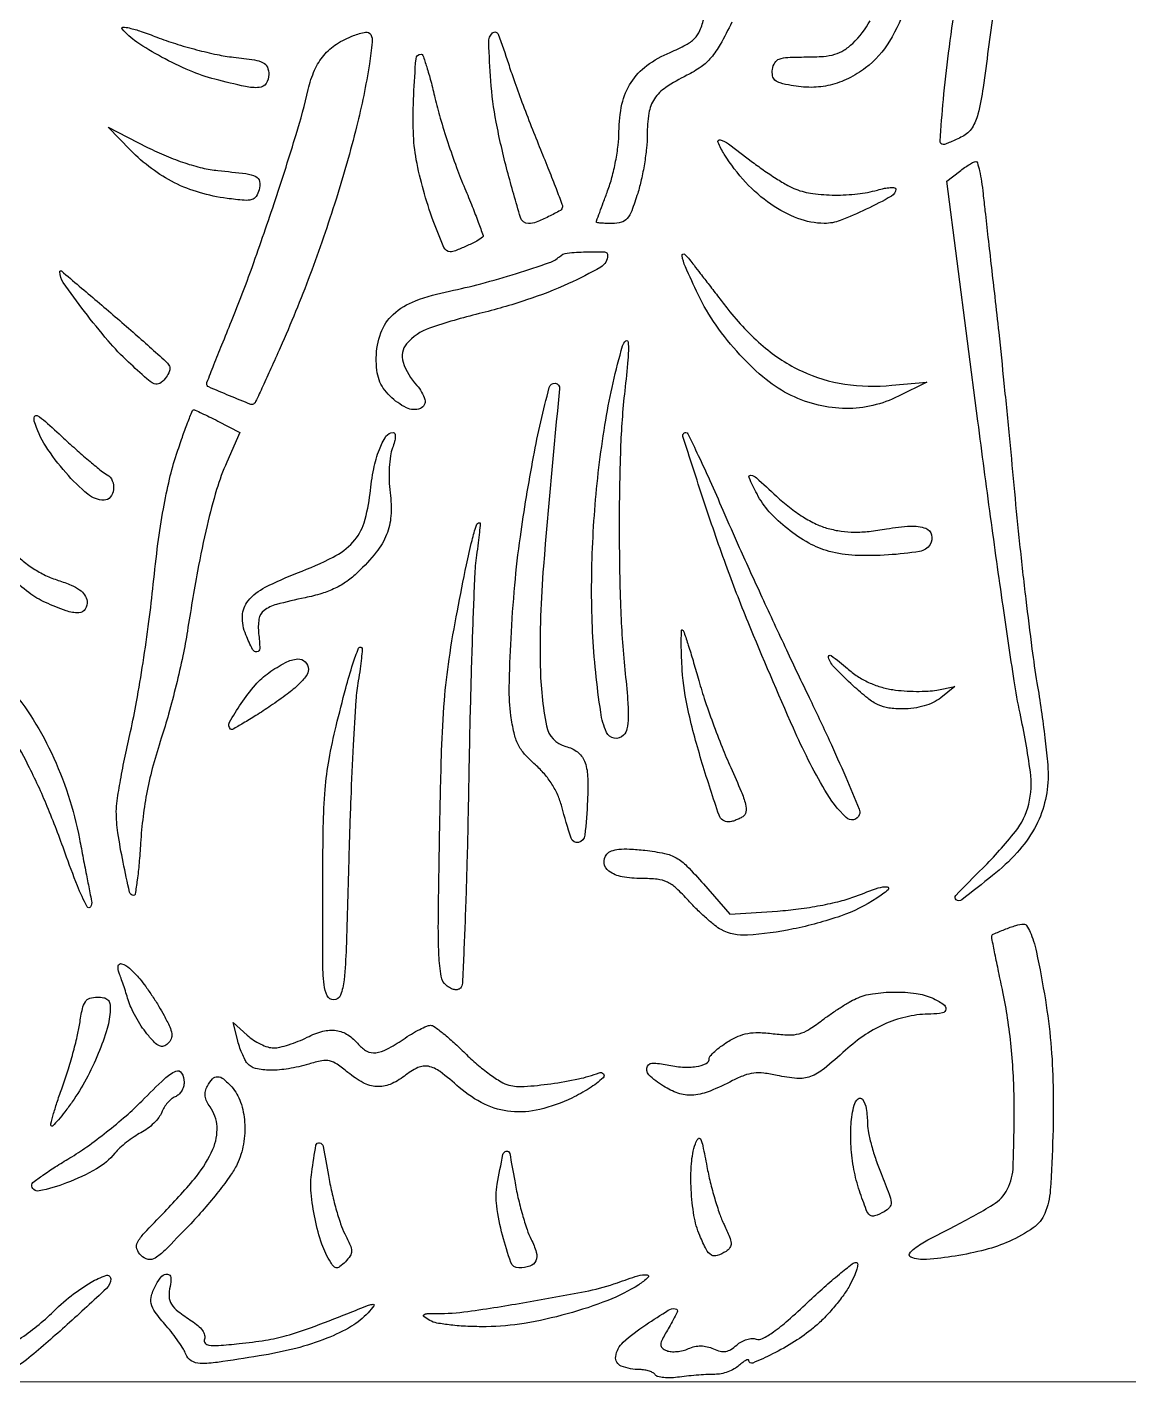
# Model space of a CAD drawing. Header units: millimetres. Extents: x 56222 to 3066687, y -650199 to -121287.
# Drawn here: x 137805.38 to 137810.62, y -183404.18 to -183397.72 of the extents above; entities that cross this region are included whole.
import ezdxf

# ---------------------------------------------------------------- set-up
doc = ezdxf.new("R2010")
doc.units = ezdxf.units.MM
doc.header["$MEASUREMENT"] = 0
doc.layers.add('FURNITURE', color=32, linetype='Continuous', lineweight=9)

msp = doc.modelspace()

# ---------------------------------------------------------------- linework, layer by layer
at = {"transparency": 33554630}
for points in [[(137809.5616, -183397.6127, -0.064379), (137809.4829, -183397.7907, -0.093817), (137809.3685, -183397.918, -0.048157), (137809.2865, -183397.9688, -0.056775), (137809.2007, -183397.9997, -0.056698), (137809.11, -183398.0106, -0.047828), (137809.0136, -183398.0019, -0.022406), (137808.9626, -183397.9899, -0.110788), (137808.9369, -183397.976, -0.174058), (137808.9256, -183397.9559, -0.076872), (137808.9252, -183397.925, -0.098423), (137808.9364, -183397.8933, -0.172976), (137808.9574, -183397.8758, -0.077784), (137808.9976, -183397.8678, -0.009908), (137809.0861, -183397.866, 0.017548), (137809.1677, -183397.863, 0.053386), (137809.2222, -183397.8532, 0.069481), (137809.2651, -183397.8338, 0.048009), (137809.3073, -183397.8012, 0.081239), (137809.39, -183397.6935, 0.069716)], [(137809.9775, -183397.6462, -0.001746), (137809.9281, -183398.0115, -0.025878), (137809.9038, -183398.1384, -0.084042), (137809.8755, -183398.2037, -0.129928), (137809.8302, -183398.2446, -0.00944), (137809.8007, -183398.2592, -0.011913), (137809.7728, -183398.2715, -0.010075), (137809.7492, -183398.2807, -0.088112), (137809.7382, -183398.2827, -0.436504), (137809.7231, -183398.2664, -0.003425), (137809.7394, -183398.0689, -0.00997), (137809.7637, -183397.8473, -0.008025), (137809.7983, -183397.6103, 0.025949)], [(137808.7319, -183397.7004, -0.013435), (137808.6763, -183397.8066, -0.048978), (137808.633, -183397.8691, -0.064253), (137808.5848, -183397.9129, -0.036116), (137808.5167, -183397.9534, 0.0309), (137808.4169, -183398.0114, 0.099936), (137808.3631, -183398.0655, 0.107497), (137808.3366, -183398.1339, 0.038889), (137808.3285, -183398.2384, -0.02621), (137808.3252, -183398.2999, -0.014245), (137808.3152, -183398.375, -0.014159), (137808.3005, -183398.451, -0.021738), (137808.2832, -183398.5157, -0.012825), (137808.2548, -183398.5984, -0.086156), (137808.233, -183398.6358, -0.151601), (137808.2054, -183398.6534, -0.067236), (137808.1622, -183398.6592, -0.008323), (137808.1331, -183398.6587, -0.013808), (137808.1087, -183398.6573, -0.007422), (137808.0888, -183398.6552, -0.380578), (137808.0864, -183398.6525, -0.086146), (137808.0873, -183398.6475, -0.000598), (137808.1022, -183398.6062, -0.0023), (137808.1196, -183398.559, -0.001467), (137808.1402, -183398.5043, 0.026734), (137808.1608, -183398.4399, 0.016949), (137808.1782, -183398.363, 0.017018), (137808.1902, -183398.2861, 0.029943), (137808.1941, -183398.2219, -0.054588), (137808.2085, -183398.0906, -0.088733), (137808.2517, -183397.9874, -0.090647), (137808.3271, -183397.907, -0.05922), (137808.4379, -183397.8439, 0.019846), (137808.5128, -183397.8087, 0.079024), (137808.5535, -183397.7785, 0.094495), (137808.5791, -183397.7401, 0.035495), (137808.6001, -183397.6787, -0.038125)], [(137805.2754, -183400.854, -0.04509), (137805.3902, -183401.0004, -0.03304), (137805.4908, -183401.1808, -0.03169), (137805.571, -183401.382, -0.032062), (137805.6248, -183401.591, 0.000481), (137805.6425, -183401.6834, 0.000544), (137805.6597, -183401.7722, 0.000496), (137805.6744, -183401.8477, 0.002977), (137805.6823, -183401.8868, -0.2), (137805.6771, -183401.9145, -0.564206), (137805.6618, -183401.9138, -0.031505), (137805.6149, -183401.8143, -0.009586), (137805.5565, -183401.6582, 0.013953), (137805.4713, -183401.4364, 0.01857), (137805.381, -183401.2403, 0.020817), (137805.2883, -183401.0748, 0.035983)], [(137805.3263, -183403.9807, 0.053763), (137805.4909, -183403.8508, -0.026281), (137805.5855, -183403.7672, -0.035776), (137805.6796, -183403.703, -0.049454), (137805.751, -183403.6703, -0.514523), (137805.7733, -183403.6862, -0.207659), (137805.7529, -183403.733, -0.004542), (137805.566, -183403.9047, -0.009058), (137805.3835, -183404.0632, -0.063669), (137805.2846, -183404.1267, -0.052701)]]:
    msp.add_lwpolyline(points, format="xyb", dxfattribs=at)
for points in [[(137806.3583, -183397.8672, -0.008555), (137806.4581, -183397.8802, -0.077839), (137806.4999, -183397.8932, -0.184573), (137806.5195, -183397.9143, -0.096074), (137806.5264, -183397.9499, -0.148255), (137806.5136, -183397.9922, -0.227856), (137806.4812, -183398.0114, -0.07635), (137806.4147, -183398.0069, -0.008984), (137806.27, -183397.972, -0.036921), (137806.1494, -183397.9309, -0.023632), (137806.0161, -183397.8665, -0.023177), (137805.8971, -183397.7947, -0.072237), (137805.8278, -183397.7322, -0.638685), (137805.8317, -183397.724, -0.056272), (137805.862, -183397.7278, -0.024438), (137805.918, -183397.7441, -0.009448), (137805.9938, -183397.7719, 0.016923), (137806.0813, -183397.8025, 0.01176), (137806.1819, -183397.8313, 0.011876), (137806.2799, -183397.8545, 0.023879)], [(137807.0052, -183397.8994, -0.023153), (137806.9443, -183398.1981, -0.01422), (137806.8465, -183398.5437, -0.013634), (137806.7223, -183398.9046, -0.014477), (137806.5809, -183399.251, -0.001828), (137806.5368, -183399.3497, -0.002824), (137806.4979, -183399.4346, -0.00089), (137806.4637, -183399.5079, -0.085527), (137806.4571, -183399.5174, -0.300795), (137806.4402, -183399.5209, -0.004247), (137806.3397, -183399.48, -0.004263), (137806.24, -183399.4375, -0.298083), (137806.2305, -183399.423, -0.094281), (137806.2317, -183399.4168, -0.000229), (137806.2652, -183399.332, -0.001464), (137806.3034, -183399.2364, -0.00091), (137806.3487, -183399.1245, 0.010686), (137806.448, -183398.8645, 0.005983), (137806.5582, -183398.5445, 0.005825), (137806.6567, -183398.2353, 0.017286), (137806.7143, -183398.0203, -0.046183), (137806.7446, -183397.9288, -0.072011), (137806.7883, -183397.8583, -0.074596), (137806.849, -183397.8048, -0.053567), (137806.9298, -183397.7641, -0.043479), (137806.9873, -183397.7481, -0.322602), (137807.0116, -183397.7595, -0.155838), (137807.019, -183397.7958, -0.011118)], [(137807.6674, -183397.8974, 0.009582), (137807.693, -183397.9735, 0.003475), (137807.7322, -183398.0805, 0.003445), (137807.7767, -183398.1971, 0.004099), (137807.8203, -183398.3064, -0.002164), (137807.8604, -183398.4059, -0.003319), (137807.8942, -183398.4925, -0.00115), (137807.9227, -183398.5674, -0.090554), (137807.925, -183398.5798, -0.270044), (137807.9152, -183398.5967, -0.014782), (137807.8586, -183398.6266, -0.0212), (137807.8002, -183398.6523, -0.093238), (137807.7634, -183398.6592, -0.331122), (137807.725, -183398.6307, -0.008291), (137807.6624, -183398.4087, -0.017173), (137807.6093, -183398.1759, -0.030151), (137807.5837, -183397.9801, -0.008167), (137807.574, -183397.7968, -0.210053), (137807.5919, -183397.7516, -0.542554), (137807.619, -183397.7575, -0.014076)], [(137807.3176, -183398.0608, 0.015115), (137807.3427, -183398.1567, 0.008076), (137807.3792, -183398.2736, 0.008033), (137807.4203, -183398.3919, 0.012412), (137807.46, -183398.4926, -0.004728), (137807.4955, -183398.5788, -0.007684), (137807.5239, -183398.6528, -0.002465), (137807.5468, -183398.7165, -0.310302), (137807.5448, -183398.7243, -0.057185), (137807.5168, -183398.7432, -0.014016), (137807.4668, -183398.7674, -0.011929), (137807.4158, -183398.7889, -0.094253), (137807.3908, -183398.7937, -0.300534), (137807.3605, -183398.7737, -0.012344), (137807.3099, -183398.6465, -0.020225), (137807.2625, -183398.5001, -0.022492), (137807.229, -183398.3555, -0.039242), (137807.2151, -183398.2226, -0.017683), (137807.2167, -183398.0471, -0.008619), (137807.2275, -183397.8746, -0.391176), (137807.2516, -183397.8523, -0.320168), (137807.2602, -183397.8585, -0.006195), (137807.2784, -183397.9136, -0.012459), (137807.2979, -183397.9809, -0.007722)], [(137806.2843, -183398.4069, -0.005922), (137806.4177, -183398.4218, -0.079422), (137806.4648, -183398.4355, -0.249511), (137806.4821, -183398.4587, -0.102374), (137806.48, -183398.4992, -0.079647), (137806.4662, -183398.5307, -0.186358), (137806.4456, -183398.5456, -0.087473), (137806.4094, -183398.5487, -0.009974), (137806.3275, -183398.5398, -0.039252), (137806.1966, -183398.5122, -0.044629), (137806.0774, -183398.4653, -0.044538), (137805.9683, -183398.3979, -0.038812), (137805.8672, -183398.3094), (137805.7611, -183398.2007), (137805.9487, -183398.2964, 0.018219), (137806.0374, -183398.3376, 0.020169), (137806.1259, -183398.3708, 0.021605), (137806.2098, -183398.3944, 0.033018)], [(137808.8236, -183398.3615, 0.011964), (137808.8816, -183398.4041, 0.011356), (137808.9426, -183398.4446, 0.011381), (137808.9982, -183398.478, 0.038769), (137809.0363, -183398.496, 0.058442), (137809.1173, -183398.5164, 0.030055), (137809.2218, -183398.5237, 0.029626), (137809.3303, -183398.5183, 0.042642), (137809.4247, -183398.4997, -0.020779), (137809.4581, -183398.4916, -0.036826), (137809.4863, -183398.4882, -0.046591), (137809.5063, -183398.489, -0.374557), (137809.5119, -183398.4955, -0.273648), (137809.4917, -183398.5296, -0.013675), (137809.3713, -183398.5916, -0.020048), (137809.2478, -183398.6449, -0.094062), (137809.1721, -183398.6586, -0.088922), (137809.0467, -183398.6352, -0.060571), (137808.9179, -183398.5676, -0.055042), (137808.7973, -183398.4629, -0.047885), (137808.6958, -183398.3297, -0.03356), (137808.6658, -183398.2731, -0.625286), (137808.6757, -183398.2612, -0.09814), (137808.7153, -183398.2798, -0.00556)], [(137809.9282, -183398.518, 0.001071), (137809.9372, -183398.5995, 0.000305), (137809.9515, -183398.726, 0.000307), (137809.9678, -183398.8688, 0.000325), (137809.984, -183399.0089, -0.002818), (137810.0027, -183399.1783, -0.001007), (137810.0276, -183399.4202, -0.000999), (137810.0538, -183399.6856, -0.00118), (137810.0775, -183399.9368, 0.003453), (137810.1022, -183400.1868, 0.002995), (137810.1315, -183400.4486, 0.003014), (137810.1609, -183400.6853, 0.008823), (137810.185, -183400.848, -0.005561), (137810.2053, -183400.9792, -0.00574), (137810.2225, -183401.1096, -0.005561), (137810.2349, -183401.2228, -0.024347), (137810.2381, -183401.29, -0.064016), (137810.2215, -183401.4195, -0.063108), (137810.1726, -183401.5413, -0.057542), (137810.0901, -183401.6562, -0.040301), (137809.9737, -183401.7652, -0.003679), (137809.8263, -183401.8806, -0.334968), (137809.8004, -183401.8809, -0.454237), (137809.7987, -183401.8597, -0.003984), (137809.9263, -183401.7302, 0.028506), (137810.0823, -183401.5557, 0.109334), (137810.1458, -183401.4256, 0.094035), (137810.1534, -183401.2705, 0.018063), (137810.1044, -183400.9921, -0.015169), (137810.0761, -183400.837, -0.001685), (137810.0235, -183400.4809, -0.002051), (137809.9641, -183400.0565, -0.00166), (137809.9037, -183399.6006), (137809.7562, -183398.4575), (137809.8156, -183398.411, -0.013142), (137809.8397, -183398.3932, -0.016565), (137809.8629, -183398.378, -0.01474), (137809.8829, -183398.3667, -0.11378), (137809.8933, -183398.364, -0.345879), (137809.9012, -183398.3698, -0.012121), (137809.9111, -183398.409, -0.017889), (137809.9205, -183398.4588, -0.010973)], [(137808.1402, -183398.8109, -0.269387), (137808.1076, -183398.867, -0.023096), (137807.9538, -183398.9455, -0.026497), (137807.7542, -183399.0236, -0.020023), (137807.528, -183399.0886, 0.023495), (137807.2914, -183399.1584, 0.131447), (137807.1829, -183399.2318, 0.267257), (137807.1658, -183399.3197, 0.102951), (137807.2316, -183399.4305, -0.117176), (137807.2692, -183399.4982, -0.385304), (137807.2484, -183399.5402, -0.213076), (137807.1814, -183399.5371, -0.080051), (137807.1034, -183399.4808, -0.045094), (137807.0718, -183399.4429, -0.065228), (137807.0519, -183399.4041, -0.058748), (137807.0413, -183399.3585, -0.02933), (137807.0383, -183399.2993, -0.085776), (137807.0596, -183399.1808, -0.12115), (137807.1191, -183399.0921, -0.095876), (137807.2249, -183399.0276, -0.039195), (137807.3874, -183398.9812, 0.015692), (137807.5364, -183398.9461, 0.010291), (137807.7057, -183398.8968, 0.006263), (137807.8632, -183398.8453, 0.10443), (137807.9102, -183398.8173, -0.160123), (137807.9474, -183398.8003, -0.020573), (137808.0361, -183398.7942, -0.016611), (137808.1246, -183398.7947, -0.402898)], [(137808.7127, -183399.0672, 0.049966), (137808.8814, -183399.2442, 0.06884), (137809.0658, -183399.363, 0.071814), (137809.2692, -183399.424, 0.060615), (137809.494, -183399.43), (137809.6599, -183399.4143), (137809.5254, -183399.4817, -0.058492), (137809.4033, -183399.526, -0.059377), (137809.2749, -183399.5405, -0.057941), (137809.144, -183399.5244, -0.0512), (137809.0143, -183399.4785, -0.061686), (137808.8951, -183399.4028, -0.03449), (137808.7701, -183399.2845, -0.033451), (137808.6566, -183399.1434, -0.041282), (137808.5715, -183398.9976, -0.00579), (137808.5103, -183398.8654, -0.070519), (137808.4949, -183398.8119, -0.724246), (137808.5068, -183398.806, -0.031891), (137808.5519, -183398.8583, 0.001621), (137808.5815, -183398.8973, 0.0006), (137808.6235, -183398.9519, 0.000594), (137808.6694, -183399.0114, 0.000717)], [(137806.0358, -183399.3166, -0.065002), (137806.051, -183399.3346, -0.152901), (137806.0556, -183399.3514, -0.117998), (137806.0502, -183399.3708, -0.031237), (137806.0328, -183399.398, -0.10608), (137806.0068, -183399.4211, -0.239123), (137805.9812, -183399.4223, -0.076727), (137805.9448, -183399.3987, -0.005885), (137805.8582, -183399.3195, -0.028124), (137805.7606, -183399.2174, -0.014257), (137805.6492, -183399.079, -0.008483), (137805.5476, -183398.9403, -0.155063), (137805.5312, -183398.8888, -0.637875), (137805.5385, -183398.8854, -0.000692), (137805.7093, -183399.0298, -0.00419), (137805.8799, -183399.177, -0.005237)], [(137808.2218, -183399.4556, 0.02019), (137808.2014, -183399.7322, 0.008424), (137808.1952, -183400.1061, 0.008483), (137808.2018, -183400.486, 0.016989), (137808.2223, -183400.7855, -0.005514), (137808.2355, -183400.9297, -0.025459), (137808.238, -183401.0134, -0.045016), (137808.232, -183401.0661, -0.147052), (137808.2156, -183401.0967, -0.239505), (137808.171, -183401.1113, -0.255703), (137808.1348, -183401.0834, -0.067178), (137808.1072, -183400.9876, -0.011047), (137808.0833, -183400.796, -0.025539), (137808.0638, -183400.412, -0.02052), (137808.0809, -183399.9987, -0.020776), (137808.1311, -183399.5954, -0.02927), (137808.2115, -183399.2422, -0.147752), (137808.2269, -183399.2185, -0.621475), (137808.2382, -183399.2234, -0.033514), (137808.2366, -183399.3081, -0.007042)], [(137807.9112, -183399.446, 0.004964), (137807.8345, -183400.291, 0.024432), (137807.8193, -183400.7693, 0.042726), (137807.8485, -183401.0527, 0.292161), (137807.9404, -183401.1501, -0.098766), (137807.9961, -183401.1765, -0.138034), (137808.0296, -183401.2199, -0.085844), (137808.0448, -183401.2908, -0.022003), (137808.0443, -183401.4085, -0.014317), (137808.0316, -183401.5734, -0.321098), (137808.0016, -183401.6073, -0.386057), (137807.9661, -183401.5872, -0.016222), (137807.9215, -183401.4363, 0.040372), (137807.9026, -183401.382, 0.03706), (137807.8747, -183401.3297, 0.036305), (137807.8387, -183401.2812, 0.035189), (137807.7958, -183401.2377, -0.030933), (137807.7448, -183401.1871, -0.066556), (137807.7139, -183401.1413, -0.060127), (137807.6943, -183401.086, -0.021413), (137807.6795, -183401.0035, -0.038389), (137807.6716, -183400.8681, -0.008517), (137807.6799, -183400.6361, -0.009222), (137807.698, -183400.3817, -0.012374), (137807.7244, -183400.152, -0.011985), (137807.7872, -183399.77, -0.017934), (137807.862, -183399.4402, -0.371818), (137807.8907, -183399.4205, -0.410891)], [(137805.7559, -183399.8561, -0.170656), (137805.7811, -183399.8848, -0.125626), (137805.7867, -183399.927, -0.142645), (137805.7715, -183399.963, -0.225532), (137805.7417, -183399.9772, -0.177057), (137805.6644, -183399.9489, -0.036822), (137805.5594, -183399.8461, -0.03885), (137805.4639, -183399.7192, -0.069478), (137805.4097, -183399.6006, -0.173141), (137805.4108, -183399.5789, -0.452715), (137805.4239, -183399.5745, -0.051154), (137805.4621, -183399.6022, -0.004697), (137805.5488, -183399.6813, 0.005429), (137805.6133, -183399.7399, 0.006488), (137805.6753, -183399.7937, 0.005658), (137805.7286, -183399.8377, 0.041763)], [(137806.284, -183399.6004), (137806.3891, -183399.6541), (137806.3266, -183399.7954, 0.031016), (137806.278, -183399.9268, 0.015725), (137806.2325, -183400.0971, 0.012277), (137806.1871, -183400.3158, 0.005763), (137806.1386, -183400.6006, -0.012835), (137806.1168, -183400.7184, -0.007553), (137806.085, -183400.8581, -0.007553), (137806.049, -183400.9968, -0.012788), (137806.0141, -183401.1116, 0.014196), (137805.9757, -183401.2397, 0.017211), (137805.9472, -183401.3619, 0.017523), (137805.9276, -183401.4838, 0.015772), (137805.9157, -183401.6112, -0.0067), (137805.9086, -183401.7065, -0.011062), (137805.8997, -183401.7869, -0.004829), (137805.8901, -183401.8534, -0.370437), (137805.8826, -183401.8599, -0.349647), (137805.8637, -183401.8449, -0.005581), (137805.8326, -183401.7022, -0.013838), (137805.8077, -183401.5613, -0.036937), (137805.8002, -183401.4597, -0.037688), (137805.804, -183401.4088, -0.006194), (137805.82, -183401.3115, -0.006782), (137805.8419, -183401.1973, -0.005941), (137805.8677, -183401.0785, 0.012509), (137805.8965, -183400.9373, 0.005707), (137805.9275, -183400.7516, 0.005647), (137805.9556, -183400.5551, 0.007739), (137805.9762, -183400.3777, -0.007597), (137805.9985, -183400.1847, -0.011696), (137806.0242, -183400.0186, -0.013537), (137806.0536, -183399.8768, -0.021988), (137806.087, -183399.7585, -0.00437), (137806.1146, -183399.6774, -0.00711), (137806.1396, -183399.609, -0.002123), (137806.1622, -183399.5507, -0.308565), (137806.1679, -183399.5468, -0.105742), (137806.1755, -183399.5484, -0.002848), (137806.2065, -183399.5626, -0.005807), (137806.2429, -183399.5799, -0.003931)], [(137807.1154, -183399.7284, 0.056457), (137807.1055, -183399.7667, 0.022023), (137807.1002, -183399.8212, 0.021195), (137807.0996, -183399.8821, 0.02257), (137807.1043, -183399.9416, -0.046127), (137807.1077, -183400.0523, -0.081292), (137807.0875, -183400.1413, -0.073411), (137807.0381, -183400.2251, -0.031641), (137806.9503, -183400.3208, -0.03679), (137806.8985, -183400.3638, -0.042143), (137806.8431, -183400.3965, -0.038276), (137806.7787, -183400.4217, -0.023016), (137806.6992, -183400.4421, 0.012797), (137806.5625, -183400.4741, 0.10046), (137806.5043, -183400.5027, 0.189798), (137806.4797, -183400.5438, 0.070192), (137806.4781, -183400.6124, -0.020856), (137806.4834, -183400.6843, -0.39241), (137806.4698, -183400.6999, -0.313158), (137806.4491, -183400.6886, -0.017996), (137806.4173, -183400.619, -0.105624), (137806.4007, -183400.529, -0.16812), (137806.4281, -183400.4565, -0.102211), (137806.5088, -183400.3922, -0.025731), (137806.6632, -183400.3238, 0.025376), (137806.8332, -183400.2485, 0.09128), (137806.9273, -183400.177, 0.111085), (137806.9799, -183400.0848, 0.047476), (137807.0085, -183399.945, -0.022484), (137807.0264, -183399.8281, -0.041215), (137807.0529, -183399.7355, -0.05296), (137807.0845, -183399.6729, -0.254685), (137807.1184, -183399.6544, -0.311339), (137807.1264, -183399.6599, -0.101461), (137807.1288, -183399.6749, -0.05663), (137807.1252, -183399.6983, -0.024598)], [(137808.6889, -183400.0247, 0.004479), (137808.7673, -183400.203, 0.00193), (137808.875, -183400.4393, 0.001909), (137808.9916, -183400.69, 0.002525), (137809.0998, -183400.9174, -0.004364), (137809.1955, -183401.1205, -0.006809), (137809.274, -183401.2972, -0.00251), (137809.3383, -183401.4496, -0.192534), (137809.3387, -183401.4755, -0.537975), (137809.2763, -183401.4893, -0.069513), (137809.1746, -183401.3588, -0.02687), (137809.0249, -183401.0638, -0.006426), (137808.8092, -183400.5579, -0.010389), (137808.7029, -183400.2832, -0.007786), (137808.5968, -183399.9766, -0.001902), (137808.4985, -183399.6735, -0.517032), (137808.5125, -183399.6549, -0.279817), (137808.5223, -183399.6612, -0.001614), (137808.5716, -183399.7637, -0.006053), (137808.6268, -183399.8831, -0.003735)], [(137809.1901, -183400.1119, 0.030962), (137809.2531, -183400.1248, 0.032867), (137809.3159, -183400.1294, 0.02901), (137809.3852, -183400.1259, 0.01654), (137809.4683, -183400.1141, -0.028754), (137809.5824, -183400.1007, -0.101247), (137809.6551, -183400.1111, -0.25404), (137809.6832, -183400.1426, -0.198858), (137809.6757, -183400.1884, -0.219435), (137809.6257, -183400.2216, -0.021277), (137809.4773, -183400.2381, -0.02747), (137809.3187, -183400.2401, -0.055642), (137809.1955, -183400.2211, -0.061189), (137809.098, -183400.1814, -0.040785), (137808.9976, -183400.1142, -0.040954), (137808.9101, -183400.0321, -0.064602), (137808.8516, -183399.9476, -0.012208), (137808.8138, -183399.8699, -0.583501), (137808.822, -183399.8586, -0.156596), (137808.8487, -183399.8706, -0.004276), (137808.9439, -183399.9582, 0.022897), (137809.0062, -183400.0112, 0.02555), (137809.0708, -183400.0564, 0.027609), (137809.1336, -183400.091, 0.046241)], [(137807.5158, -183400.2394, 0.02494), (137807.5064, -183400.3416, 0.001803), (137807.4956, -183400.6252, 0.002523), (137807.4857, -183400.9636, 0.001905), (137807.478, -183401.3355, -0.002243), (137807.4703, -183401.6981, -0.003595), (137807.4601, -183402.0075, -0.00077), (137807.4488, -183402.2786, -0.179902), (137807.4392, -183402.3013, -0.150063), (137807.4268, -183402.3083, -0.100774), (137807.4103, -183402.3087, -0.078232), (137807.3914, -183402.302, -0.049662), (137807.3719, -183402.2889, -0.181918), (137807.3471, -183402.2453, -0.028557), (137807.3369, -183402.1452, -0.013941), (137807.334, -183401.9669, -0.001598), (137807.34, -183401.5651, -0.003038), (137807.3495, -183401.1716, -0.012301), (137807.3626, -183400.932, -0.017069), (137807.3852, -183400.7343, -0.010653), (137807.4244, -183400.5044, -0.002264), (137807.4676, -183400.2856, -0.012499), (137807.4943, -183400.1685, -0.014614), (137807.5148, -183400.0968, -0.326676), (137807.5313, -183400.0848, -0.441645), (137807.5336, -183400.0873, -0.001734), (137807.5294, -183400.1302, -0.006546), (137807.5238, -183400.1801, -0.003894)], [(137805.3021, -183400.2151, 0.033121), (137805.3501, -183400.2618, 0.031747), (137805.4046, -183400.3023, 0.03202), (137805.4633, -183400.3353, 0.035216), (137805.5239, -183400.3594, -0.020758), (137805.5853, -183400.3818, -0.057929), (137805.6253, -183400.404, -0.086694), (137805.6493, -183400.4286, -0.113989), (137805.6608, -183400.4577, -0.183076), (137805.6524, -183400.4963, -0.244807), (137805.6218, -183400.5137, -0.094557), (137805.5609, -183400.5042, -0.020999), (137805.4628, -183400.4646, -0.055097), (137805.3837, -183400.4175, -0.030103), (137805.2977, -183400.3441, -0.025989), (137805.2259, -183400.2673, -0.176795), (137805.2084, -183400.2194, 0.046662), (137805.2074, -183400.2078, 0.014731), (137805.2036, -183400.1909, 0.014569), (137805.1984, -183400.1722, 0.015677), (137805.1921, -183400.1542, -0.109965), (137805.1876, -183400.124, -0.547983), (137805.1998, -183400.1173, -0.072785), (137805.2362, -183400.1451, -0.009847)], [(137808.5706, -183400.8244, 0.012678), (137808.6003, -183400.922, 0.007268), (137808.6409, -183401.0383, 0.007257), (137808.6851, -183401.154, 0.011984), (137808.7262, -183401.2502, -0.006569), (137808.7764, -183401.3646, -0.040219), (137808.7967, -183401.4257, -0.096366), (137808.7985, -183401.4624, -0.219038), (137808.7837, -183401.4852, -0.029189), (137808.7669, -183401.4945, -0.024324), (137808.748, -183401.5025, -0.025013), (137808.73, -183401.508, -0.059099), (137808.7161, -183401.5099, -0.324347), (137808.6709, -183401.4781, -0.008553), (137808.5909, -183401.2311, -0.017326), (137808.5234, -183400.9788, -0.041407), (137808.4956, -183400.7871, -0.005984), (137808.4918, -183400.7095, -0.011106), (137808.4908, -183400.6464, -0.007315), (137808.4919, -183400.5978, -0.649034), (137808.497, -183400.5958, -0.120483), (137808.5043, -183400.6074, -0.002853), (137808.5243, -183400.6685, -0.006121), (137808.5467, -183400.741, -0.004098)], [(137806.7147, -183400.7835, -0.160762), (137806.7046, -183400.814, -0.041246), (137806.6699, -183400.8535, -0.031132), (137806.6144, -183400.9009, -0.013233), (137806.5346, -183400.9576, -0.006069), (137806.4648, -183401.0031, -0.009902), (137806.4044, -183401.0399, -0.003945), (137806.3528, -183401.0694, -0.336009), (137806.3443, -183401.0682, -0.335451), (137806.3397, -183401.0349, -0.02165), (137806.3945, -183400.946, -0.029265), (137806.4624, -183400.8574, -0.060895), (137806.5269, -183400.799, -0.031796), (137806.6055, -183400.7507, -0.10162), (137806.6642, -183400.7335, -0.223178), (137806.6996, -183400.7467, -0.196193)], [(137806.9522, -183400.8379, 0.027238), (137806.9411, -183400.9304, 0.002999), (137806.9284, -183401.1438, 0.003655), (137806.9168, -183401.3982, 0.002948), (137806.9078, -183401.6717, -0.001226), (137806.895, -183402.1099, -0.018289), (137806.8846, -183402.2628, -0.061844), (137806.8678, -183402.3351, -0.314533), (137806.8357, -183402.3575, -0.28291), (137806.805, -183402.3387, -0.092256), (137806.7895, -183402.2854, -0.023974), (137806.7834, -183402.1689, -0.001588), (137806.7831, -183401.8331, -0.00384), (137806.786, -183401.5346, -0.016086), (137806.795, -183401.3553, -0.023397), (137806.8135, -183401.2121, -0.016449), (137806.8471, -183401.053, -0.004067), (137806.893, -183400.8729, -0.01398), (137806.927, -183400.7572, -0.014427), (137806.9536, -183400.6824, -0.548921), (137806.9682, -183400.6795, -0.213131), (137806.9714, -183400.6884, -0.005815), (137806.9676, -183400.7303, -0.01106), (137806.9614, -183400.7804, -0.007241)], [(137809.4982, -183400.8796, 0.019766), (137809.5517, -183400.8854, 0.015033), (137809.6105, -183400.8878, 0.015268), (137809.666, -183400.8866, 0.034061), (137809.7078, -183400.8816), (137809.7943, -183400.8652), (137809.7271, -183400.9182, -0.054887), (137809.6912, -183400.9406, -0.04051), (137809.6474, -183400.9574, -0.037625), (137809.5979, -183400.968, -0.03263), (137809.5449, -183400.9718, -0.037436), (137809.4791, -183400.9672, -0.073683), (137809.429, -183400.9521, -0.059287), (137809.3788, -183400.9208, -0.017294), (137809.3096, -183400.8613, -0.014093), (137809.2211, -183400.775, -0.11207), (137809.1916, -183400.7266, -0.731492), (137809.2045, -183400.7171, -0.022111), (137809.2822, -183400.7795, 0.035911), (137809.3301, -183400.8158, 0.035776), (137809.3828, -183400.845, 0.035723), (137809.4392, -183400.8664, 0.035571)], [(137808.5967, -183401.8054), (137808.7225, -183401.9488), (137808.9491, -183401.9342, 0.016281), (137809.0495, -183401.9245, 0.014489), (137809.1531, -183401.9079, 0.015038), (137809.2483, -183401.8869, 0.029674), (137809.322, -183401.8635, -0.008624), (137809.429, -183401.8246, -0.10724), (137809.4717, -183401.8196, -0.665248), (137809.4759, -183401.8331, -0.029456), (137809.422, -183401.8731, -0.061348), (137809.2497, -183401.958, -0.033979), (137809.0232, -183402.0199, -0.032102), (137808.8058, -183402.0494, -0.141463), (137808.6807, -183402.0227, -0.044945), (137808.6513, -183402.0034, -0.013553), (137808.6103, -183401.969, -0.013462), (137808.5662, -183401.9278, -0.014244), (137808.5253, -183401.8849, 0.020393), (137808.4671, -183401.8256, 0.078383), (137808.4245, -183401.7965, 0.084543), (137808.3767, -183401.7832, 0.02607), (137808.3017, -183401.7793, -0.044715), (137808.2093, -183401.771, -0.108154), (137808.1463, -183401.7448, -0.212062), (137808.1233, -183401.7066, -0.207393), (137808.1359, -183401.6634, -0.136634), (137808.158, -183401.648, -0.058736), (137808.1935, -183401.6402, -0.038838), (137808.2447, -183401.6391, -0.013647), (137808.318, -183401.6451, -0.022678), (137808.4108, -183401.6596, -0.080543), (137808.4669, -183401.6808, -0.068726), (137808.518, -183401.7204, -0.013634)], [(137810.182, -183402.1296, -0.01268), (137810.2247, -183402.3568, -0.017759), (137810.2505, -183402.5618, -0.01759), (137810.2618, -183402.7695, -0.012095), (137810.2606, -183403.0054, -0.009048), (137810.2483, -183403.2647, -0.081732), (137810.2227, -183403.3749, -0.144114), (137810.1674, -183403.4436, -0.047381), (137810.0531, -183403.5078, -0.040816), (137809.9382, -183403.5479, -0.023637), (137809.795, -183403.578, -0.021401), (137809.6594, -183403.5939, -0.106925), (137809.584, -183403.5833, -0.466422), (137809.578, -183403.5667, -0.1063), (137809.6013, -183403.5412, -0.031946), (137809.6658, -183403.5011, -0.005938), (137809.7896, -183403.4365, 0.019534), (137809.9757, -183403.3329, 0.14181), (137810.0442, -183403.2583, 0.106964), (137810.0716, -183403.1499, 0.008931), (137810.0763, -183402.8585, 0.012718), (137810.0726, -183402.7215, 0.011799), (137810.062, -183402.5814, 0.012033), (137810.0451, -183402.4451, 0.015086), (137810.0225, -183402.3198, -0.000764), (137810.0021, -183402.2222, -0.001203), (137809.9848, -183402.1382, -0.000281), (137809.97, -183402.0646, -0.049794), (137809.9692, -183402.0567, -0.295942), (137809.977, -183402.0447, -0.010385), (137810.0305, -183402.0221, -0.018331), (137810.0848, -183402.0028, -0.062773), (137810.1216, -183401.9961, -0.272765), (137810.1355, -183402.0033, -0.033771), (137810.1523, -183402.0346, -0.032302), (137810.1686, -183402.0779, -0.021115)], [(137805.9121, -183402.2579, -0.017976), (137805.94, -183402.2938, -0.009543), (137805.9721, -183402.3402, -0.009485), (137806.0031, -183402.3888, -0.014516), (137806.0279, -183402.4323, -0.01592), (137806.0543, -183402.4857, -0.072939), (137806.0638, -183402.5188, -0.129393), (137806.0608, -183402.5433, -0.104331), (137806.0461, -183402.5655, -0.113333), (137806.0254, -183402.5782, -0.192202), (137806.0053, -183402.5771, -0.096234), (137805.9816, -183402.5599, -0.017592), (137805.9459, -183402.5189, -0.02592), (137805.9191, -183402.4821, -0.018213), (137805.8927, -183402.4382, -0.018434), (137805.8704, -183402.3942, -0.036237), (137805.8567, -183402.3575, 0.005262), (137805.8461, -183402.3232, 0.004315), (137805.8342, -183402.2867, 0.00436), (137805.8227, -183402.2534, 0.011489), (137805.8137, -183402.2298, -0.129831), (137805.8092, -183402.1957, -0.458931), (137805.8253, -183402.1851, -0.118477), (137805.8634, -183402.2066, -0.031016)], [(137805.7712, -183402.4046, -0.064282), (137805.7565, -183402.4943, -0.02511), (137805.7143, -183402.6128, -0.024689), (137805.6562, -183402.7359, -0.031345), (137805.5902, -183402.8429, -0.009062), (137805.5553, -183402.8903, -0.015398), (137805.5242, -183402.9286, -0.00934), (137805.4979, -183402.9578, -0.424354), (137805.4906, -183402.958, -0.266689), (137805.4881, -183402.9488, -0.005056), (137805.5017, -183402.899, -0.010848), (137805.5198, -183402.8402, -0.00687), (137805.5434, -183402.7724, 0.011514), (137805.5691, -183402.6961, 0.008792), (137805.5938, -183402.6116, 0.008903), (137805.6142, -183402.5316, 0.020631), (137805.6259, -183402.4708, -0.014778), (137805.6387, -183402.3998, -0.093537), (137805.6527, -183402.3661, -0.169749), (137805.6742, -183402.3497, -0.079465), (137805.7091, -183402.3441, -0.048056), (137805.7404, -183402.3471, -0.146124), (137805.7592, -183402.3569, -0.154091), (137805.7689, -183402.3751, -0.055358)], [(137809.6855, -183402.3484, -0.035586), (137809.7389, -183402.3775, -0.274659), (137809.7512, -183402.4019, -0.3426), (137809.735, -183402.4199, -0.044351), (137809.68, -183402.4249, 0.051273), (137809.573, -183402.4362, 0.048548), (137809.4683, -183402.469, 0.046423), (137809.3678, -183402.5231, 0.039481), (137809.273, -183402.5975, -0.015859), (137809.1708, -183402.6858, -0.082171), (137809.1061, -183402.7226, -0.10739), (137809.0414, -183402.7317, -0.03654), (137808.9469, -183402.7176, 0.025), (137808.8836, -183402.7067, 0.059371), (137808.8358, -183402.7066, 0.061654), (137808.7905, -183402.7176, 0.028777), (137808.7352, -183402.7423, -0.023055), (137808.6277, -183402.7918, -0.071879), (137808.5505, -183402.8108, -0.096254), (137808.4843, -183402.8046, -0.06531), (137808.4148, -183402.7739, -0.039056), (137808.3436, -183402.7226, -0.241334), (137808.3268, -183402.6823, -0.387155), (137808.3511, -183402.6595, -0.059101), (137808.4232, -183402.667, 0.038632), (137808.4965, -183402.6777, 0.054622), (137808.5623, -183402.6749, 0.07292), (137808.609, -183402.6606, 0.289921), (137808.6243, -183402.6364, -0.187495), (137808.6292, -183402.624, -0.023754), (137808.65, -183402.6033, -0.025216), (137808.6783, -183402.5802, -0.018463), (137808.7117, -183402.5575, -0.036488), (137808.7617, -183402.531, -0.059187), (137808.8076, -183402.5171, -0.052465), (137808.8594, -183402.5133, -0.022622), (137808.9284, -183402.5187, 0.022401), (137809.0032, -183402.5245, 0.073069), (137809.0525, -183402.5189, 0.07494), (137809.0974, -183402.4995, 0.024381), (137809.157, -183402.4582, -0.011564), (137809.2, -183402.4267, -0.009697), (137809.2469, -183402.3953, -0.009818), (137809.291, -183402.3682, -0.026383), (137809.3236, -183402.3513, -0.069736), (137809.4022, -183402.3282, -0.034757), (137809.5059, -183402.3201, -0.034762), (137809.609, -183402.3265, -0.074272)], [(137806.5494, -183402.5862, 0.056951), (137806.5791, -183402.5828, 0.019719), (137806.6209, -183402.5713, 0.019296), (137806.6664, -183402.555, 0.021245), (137806.709, -183402.5357, -0.052558), (137806.7835, -183402.5073, -0.099454), (137806.8474, -183402.5035, -0.110254), (137806.9033, -183402.5244, -0.075354), (137806.9542, -183402.5697, 0.097446), (137806.9932, -183402.6015, 0.15159), (137807.0355, -183402.6096, 0.096354), (137807.0889, -183402.5928, 0.025094), (137807.1661, -183402.5458, -0.013452), (137807.2063, -183402.5201, -0.01653), (137807.2452, -183402.4983, -0.015051), (137807.2786, -183402.4823, -0.104561), (137807.2963, -183402.4786, -0.159605), (137807.3146, -183402.4846, -0.011435), (137807.3576, -183402.5177, -0.015157), (137807.4077, -183402.5607, -0.010832), (137807.4612, -183402.6116, 0.018873), (137807.5179, -183402.6639, 0.019613), (137807.5777, -183402.7111, 0.019743), (137807.6324, -183402.7477, 0.076142), (137807.67, -183402.7635, 0.078632), (137807.7433, -183402.7701, 0.017128), (137807.8699, -183402.7571, 0.018748), (137808.001, -183402.7341, 0.039486), (137808.0998, -183402.7045, -0.324948), (137808.1199, -183402.7098, -0.395537), (137808.1186, -183402.7283, -0.045202), (137808.0527, -183402.7792, -0.030962), (137807.9699, -183402.825, -0.050817), (137807.8165, -183402.8795, -0.083683), (137807.6795, -183402.8895, -0.089888), (137807.5538, -183402.8543, -0.067411), (137807.4338, -183402.7744, 0.018269), (137807.3419, -183402.6993, 0.112), (137807.2864, -183402.6741, 0.165131), (137807.2363, -183402.6804, 0.05299), (137807.1719, -183402.7206, -0.067803), (137807.1047, -183402.7599, -0.114755), (137807.0407, -183402.7705, -0.106475), (137806.9752, -183402.752, -0.052845), (137806.9034, -183402.7034, 0.022441), (137806.8513, -183402.6635, 0.099571), (137806.8162, -183402.6482, 0.102104), (137806.7783, -183402.6478, 0.024223), (137806.7166, -183402.6631, -0.030954), (137806.6204, -183402.6855, -0.044517), (137806.5331, -183402.6924, -0.053126), (137806.4638, -183402.6843, -0.165265), (137806.4242, -183402.66, -0.055824), (137806.4121, -183402.6415, -0.019089), (137806.3988, -183402.6125, -0.018703), (137806.3863, -183402.579, -0.020526), (137806.3768, -183402.5457), (137806.3574, -183402.4651), (137806.4235, -183402.5256, 0.039628), (137806.4531, -183402.5488, 0.033827), (137806.4877, -183402.5684, 0.035231), (137806.5217, -183402.5819, 0.076953)], [(137806.1229, -183402.75, -0.073311), (137806.1198, -183402.7715, -0.064154), (137806.1105, -183402.7922, -0.066866), (137806.0967, -183402.8091, -0.09739), (137806.0805, -183402.8193, 0.080374), (137806.0627, -183402.8297, 0.041682), (137806.0442, -183402.8477, 0.040054), (137806.0278, -183402.8698, 0.048412), (137806.0163, -183402.893, -0.072624), (137806.0024, -183402.9179, -0.035088), (137805.9783, -183402.9452, -0.033865), (137805.9485, -183402.9707, -0.041233), (137805.9175, -183402.9902, 0.028542), (137805.8846, -183403.0096, 0.019221), (137805.8493, -183403.0354, 0.019393), (137805.8169, -183403.063, 0.035983), (137805.7933, -183403.0881, -0.093667), (137805.7053, -183403.1626, -0.038328), (137805.563, -183403.2295, -0.039891), (137805.4321, -183403.2676, -0.482188), (137805.3972, -183403.2384, -0.231426), (137805.4031, -183403.2269, -0.006181), (137805.4507, -183403.1926, -0.011692), (137805.5093, -183403.1534, -0.00759), (137805.5787, -183403.1107, 0.02152), (137805.6597, -183403.0577, 0.011936), (137805.754, -183402.9867, 0.011885), (137805.8463, -183402.91, 0.018758), (137805.9212, -183402.8395, -0.008634), (137806.0305, -183402.7325, -0.085242), (137806.0838, -183402.6969, -0.384424), (137806.1112, -183402.7059, -0.130843)], [(137806.3497, -183402.7724, -0.102422), (137806.392, -183402.8444, -0.064578), (137806.4113, -183402.9404, -0.060957), (137806.4058, -183403.0445, -0.067318), (137806.3752, -183403.1405, -0.043554), (137806.3444, -183403.1931, -0.012096), (137806.2872, -183403.2697, -0.012115), (137806.218, -183403.3537, -0.012429), (137806.1453, -183403.4334, -0.004525), (137806.0321, -183403.5495, -0.05729), (137805.9845, -183403.5876, -0.194371), (137805.9514, -183403.5935, -0.143253), (137805.9183, -183403.5758, -0.121203), (137805.8986, -183403.5438, -0.204173), (137805.9014, -183403.5129, -0.06485), (137805.9327, -183403.4694, -0.005173), (137806.0309, -183403.3668, 0.022422), (137806.1814, -183403.1983, 0.069346), (137806.2605, -183403.0682, 0.115003), (137806.2798, -183402.9613, 0.146215), (137806.2464, -183402.8674, -0.048164), (137806.2309, -183402.8413, -0.07856), (137806.2238, -183402.8166, -0.085696), (137806.2249, -183402.7925, -0.068788), (137806.2339, -183402.7681, -0.060822), (137806.2582, -183402.7336, -0.221822), (137806.2822, -183402.7234, -0.167952), (137806.3103, -183402.7343, -0.033237)], [(137809.3777, -183402.9493, 0.048947), (137809.3823, -183402.9906, 0.014933), (137809.3972, -183403.0518, 0.014794), (137809.418, -183403.1198, 0.015651), (137809.4425, -183403.1852, -0.005805), (137809.4815, -183403.2831, -0.071823), (137809.4904, -183403.3221, -0.198161), (137809.4827, -183403.346, -0.094535), (137809.4571, -183403.3667, -0.036204), (137809.4117, -183403.3869, -0.268479), (137809.3894, -183403.3829, -0.128767), (137809.372, -183403.3582, -0.006905), (137809.3396, -183403.2672, -0.035915), (137809.313, -183403.1657, -0.030698), (137809.2993, -183403.0558, -0.031624), (137809.2995, -183402.9497, -0.049342), (137809.3143, -183402.8596, -0.140665), (137809.3328, -183402.8288, -0.454353), (137809.3536, -183402.8309, -0.116427), (137809.3716, -183402.8755, -0.034633)], [(137806.8884, -183403.4717, -0.014109), (137806.9145, -183403.5259, -0.100854), (137806.9208, -183403.5541, -0.154963), (137806.9141, -183403.5769, -0.047369), (137806.8909, -183403.6049, -0.021444), (137806.8652, -183403.6284, -0.164223), (137806.8502, -183403.6343, -0.222744), (137806.8372, -183403.629, -0.042434), (137806.8212, -183403.6082, -0.062079), (137806.7793, -183403.5213, -0.029568), (137806.7466, -183403.4013, -0.029571), (137806.7282, -183403.2774, -0.05801), (137806.7309, -183403.1779, -0.006712), (137806.7511, -183403.05, -0.421994), (137806.7682, -183403.0383, -0.305344), (137806.7857, -183403.056, -0.005443), (137806.8104, -183403.1937, 0.014058), (137806.826, -183403.2725, 0.012608), (137806.8464, -183403.3532, 0.012753), (137806.8685, -183403.4247, 0.038182)], [(137808.6944, -183403.4283, -0.012085), (137808.7205, -183403.4864, -0.08073), (137808.7279, -183403.5171, -0.169265), (137808.7224, -183403.5378, -0.103177), (137808.704, -183403.5556, -0.057009), (137808.6621, -183403.5759, -0.222989), (137808.6343, -183403.573, -0.139521), (137808.6103, -183403.5475, -0.019011), (137808.5791, -183403.4805, -0.058009), (137808.5514, -183403.3854, -0.029626), (137808.538, -183403.2615, -0.029627), (137808.5393, -183403.1377, -0.061525), (137808.5578, -183403.0431, -0.085747), (137808.5705, -183403.019, -0.550885), (137808.5817, -183403.0201, -0.066489), (137808.5932, -183403.0531, -0.004498), (137808.6126, -183403.151, 0.014001), (137808.6288, -183403.2254, 0.011242), (137808.6502, -183403.3046, 0.011404), (137808.6734, -183403.3768, 0.028252)], [(137807.7761, -183403.4988, -0.049883), (137807.8002, -183403.5594, -0.173328), (137807.7975, -183403.6008, -0.213305), (137807.7702, -183403.6258, -0.077413), (137807.7173, -183403.6347, -0.319925), (137807.6793, -183403.6083, -0.023128), (137807.6395, -183403.479, -0.030186), (137807.6123, -183403.3392, -0.076841), (137807.6146, -183403.2361, -0.004485), (137807.6409, -183403.0947, -0.303961), (137807.6573, -183403.0783, -0.415862), (137807.6736, -183403.0891, -0.005591), (137807.6974, -183403.2196, 0.013907), (137807.7132, -183403.2988, 0.012493), (137807.7339, -183403.3798, 0.012632), (137807.7561, -183403.4516, 0.037964)], [(137809.2917, -183403.7194, -0.031665), (137809.26, -183403.7684, -0.017506), (137809.2156, -183403.8243, -0.017397), (137809.1664, -183403.878, -0.02669), (137809.1198, -183403.9205, -0.031381), (137809.0305, -183403.9849, -0.023925), (137808.9254, -183404.0443, -0.018289), (137808.8311, -183404.0875, -0.534619), (137808.8126, -183404.0751, 0.451412), (137808.8088, -183404.0717, 0.088), (137808.7988, -183404.0748, 0.043893), (137808.7836, -183404.0844, 0.019963), (137808.7655, -183404.0994, -0.058793), (137808.7426, -183404.1156, -0.036391), (137808.7125, -183404.1292, -0.036133), (137808.6804, -183404.1384, -0.053143), (137808.6512, -183404.1413, 0.014646), (137808.6184, -183404.1421, 0.006059), (137808.5741, -183404.145, 0.005989), (137808.5266, -183404.1492, 0.007677), (137808.4831, -183404.1543, -0.02382), (137808.4433, -183404.1577, -0.032478), (137808.4074, -183404.1567, -0.033919), (137808.3791, -183404.1521, -0.199697), (137808.3672, -183404.1435, 0.129481), (137808.3573, -183404.1342, 0.045123), (137808.3393, -183404.1263, 0.041168), (137808.3169, -183404.1208, 0.037574), (137808.2933, -183404.1189, -0.092699), (137808.2053, -183404.1018, -0.344892), (137808.1786, -183404.0563, -0.177496), (137808.2144, -183403.9885, -0.037194), (137808.3222, -183403.9049, -0.00662), (137808.4291, -183403.8362, -0.169332), (137808.4623, -183403.8286, -0.517808), (137808.4714, -183403.8452, -0.020065), (137808.4326, -183403.9174, 0.009811), (137808.4009, -183403.9735, 0.09896), (137808.3931, -183403.9991, 0.243393), (137808.3996, -183404.0153, 0.087379), (137808.4215, -183404.0284, 0.076029), (137808.4428, -183404.0331, 0.038594), (137808.4702, -183404.0327, 0.037209), (137808.4991, -183404.0279, 0.045546), (137808.5249, -183404.019, -0.050883), (137808.5545, -183404.0092, -0.0565), (137808.5843, -183404.006, -0.056016), (137808.6144, -183404.0096, -0.048621), (137808.6444, -183404.0198, 0.046778), (137808.6765, -183404.0308, 0.100065), (137808.7026, -183404.0318, 0.098963), (137808.7272, -183404.0226, 0.04506), (137808.7548, -183404.0019, -0.055739), (137808.7771, -183403.9858, -0.053409), (137808.8028, -183403.9748, -0.057767), (137808.8277, -183403.9701, -0.109182), (137808.8479, -183403.9731, 0.217155), (137808.8775, -183403.9713, 0.032499), (137808.9296, -183403.9391, 0.025506), (137808.9993, -183403.8839, 0.009259), (137809.0925, -183403.7989, -0.006936), (137809.1718, -183403.7259, -0.010279), (137809.2436, -183403.6643, -0.005803), (137809.3051, -183403.6148, -0.168017), (137809.324, -183403.6082, -0.427348), (137809.3313, -183403.616, -0.05945), (137809.3273, -183403.6403, -0.03844), (137809.3139, -183403.676, -0.018667)], [(137806.0559, -183403.7225, 0.067923), (137806.0514, -183403.7704, 0.130541), (137806.0627, -183403.8069, 0.08994), (137806.0943, -183403.8416, 0.021335), (137806.1587, -183403.8866, -0.036042), (137806.1891, -183403.9092, -0.06257), (137806.2101, -183403.9325, -0.083634), (137806.2206, -183403.9546, -0.161967), (137806.2198, -183403.974, 0.267947), (137806.2226, -183403.9923, 0.193575), (137806.241, -183404.0025, 0.050133), (137806.2866, -183404.0036, 0.006185), (137806.3857, -183403.9949, 0.015158), (137806.5109, -183403.9785, 0.027694), (137806.6114, -183403.9565, 0.021336), (137806.7248, -183403.9197, 0.005681), (137806.9021, -183403.8513, -0.001894), (137807.0016, -183403.812, -0.083898), (137807.0235, -183403.8075, -0.635824), (137807.0271, -183403.8146, -0.019491), (137806.9994, -183403.8477, -0.076274), (137806.9196, -183403.9126, -0.038198), (137806.8025, -183403.9698, -0.032547), (137806.6547, -183404.0177, -0.02174), (137806.4804, -183404.0538, -0.004045), (137806.2822, -183404.0843, -0.042277), (137806.2002, -183404.0893, -0.129739), (137806.1569, -183404.0767, -0.171965), (137806.131, -183404.0453, 0.050104), (137806.1195, -183404.0215, 0.013438), (137806.0965, -183403.9861, 0.013476), (137806.0681, -183403.9472, 0.013557), (137806.0377, -183403.9099, -0.018682), (137805.9859, -183403.8451, -0.099024), (137805.9667, -183403.8042, -0.136314), (137805.9678, -183403.7656, -0.047871), (137805.9894, -183403.7141, -0.056866), (137806.0173, -183403.6737, -0.249789), (137806.0435, -183403.6637, -0.356105), (137806.0592, -183403.6802, -0.07674)], [(137808.2881, -183403.7144, -0.048791), (137808.1412, -183403.7891, -0.026048), (137807.9477, -183403.8534, -0.025815), (137807.7433, -183403.8985, -0.039049), (137807.5619, -183403.9143, -0.013164), (137807.4736, -183403.9128, -0.017114), (137807.3929, -183403.9066, -0.016878), (137807.3269, -183403.8969, -0.090257), (137807.2929, -183403.8841, -0.024573), (137807.265, -183403.8655, -0.523051), (137807.2653, -183403.8571, -0.137933), (137807.281, -183403.8523, -0.005048), (137807.3437, -183403.8511, 0.034955), (137807.4925, -183403.8395, 0.006024), (137807.7718, -183403.7946, 0.005835), (137808.05, -183403.743, 0.038075), (137808.1869, -183403.7049, -0.010671), (137808.284, -183403.6721, -0.099802), (137808.3277, -183403.6675, -0.652241), (137808.3321, -183403.6808, -0.042186)]]:
    msp.add_lwpolyline(points, format="xyb", close=True, dxfattribs=at)
at = {"layer": 'FURNITURE', "lineweight": 0}
msp.add_line((137789.1771, -183404.1774), (137823.1784, -183404.1774), dxfattribs=at)

doc.saveas('drawing.dxf')
